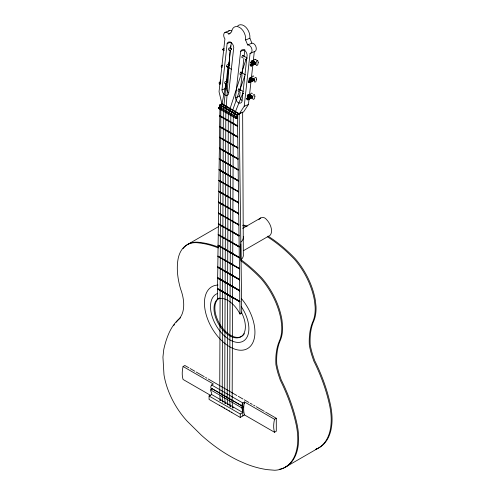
<?xml version="1.0" encoding="UTF-8"?>
<svg xmlns="http://www.w3.org/2000/svg" width="495" height="495" viewBox="0 0 495 495"><rect width="100%" height="100%" fill="white"/><g stroke="black" fill="none" stroke-linecap="round" stroke-linejoin="round"><path stroke-width="0.74" d="M240.842 243.794L240.824 259.986A14.968 8.638 0 0 0 243.323 254.319L242.649 112.124M241.065 112.582A12.344 7.159 0.2 0 1 239.165 114.06L241.739 313.081L240.026 314.071L239.865 301.802L217.478 288.975L217.707 278.196L239.722 290.912L239.772 301.449L217.484 288.579M239.722 290.912L217.621 278.246L217.85 267.306L239.58 279.854L239.722 290.515L217.627 277.658M239.58 279.854L217.763 267.356L217.992 256.385L239.438 268.766L239.574 279.452L217.769 266.96M239.351 268.816L217.905 256.435L218.134 245.582L239.295 257.796L239.438 268.766M239.295 257.796L218.054 245.631L218.276 234.878L239.159 246.931L239.289 257.394L218.054 245.235M239.159 246.931L218.19 234.927L218.419 224.068L239.017 235.96L239.153 246.535L218.196 234.537M239.017 235.96L218.338 224.117L218.567 213.258L238.875 224.984L239.011 235.558L218.338 223.728M238.788 225.033L218.481 213.308L218.71 202.35L238.732 213.908L238.875 224.984M238.732 213.908L218.536 202.449L218.852 191.54L238.59 202.938L238.726 213.506L218.542 202.053M238.59 202.938L218.765 191.59L218.994 180.731L238.448 191.961L238.584 202.535L218.771 191.2M218.908 180.78L219.137 169.927L238.305 180.991L238.442 191.565L218.914 180.39M238.305 180.991L219.05 169.977L219.279 159.217L238.163 170.119L238.299 180.595L219.056 169.581M219.192 159.266L219.421 148.407L238.021 159.143L238.163 169.915M238.021 159.143L219.341 148.457L219.57 137.598L237.878 148.172L238.015 158.746L219.341 148.061M219.483 137.647L219.712 126.788L237.736 137.195L237.872 147.77L219.489 137.251M237.736 137.195L219.625 126.838L219.947 108.764M219.768 116.028L237.513 126.275L219.768 116.028L219.774 115.638L237.594 125.823L237.73 136.799L219.631 126.442M240.026 314.071A22.071 12.74 60 0 0 217.429 299.122L217.565 288.925L239.865 301.802M219.972 107.248L220.003 104.884L221.717 103.894L239.165 114.06L237.056 115.316L237.056 117.086L236.282 117.532L218.679 107.526A0.668 0.39 -60 0 0 218.679 108.56L235.632 118.249M227.886 66.955L223.338 111.245L222.23 387.523L222.23 396.532L222.762 401.915M252.165 63.812L251.064 62.723L251.813 61.163C253.52 61.275 254.708 61.027 252.809 63.44M248.707 96.896L248.447 97.107L247.71 96.092L247.97 95.405L248.638 95.77L249.319 94.96L250.204 95.059L249.226 94.483L250.297 95.263L250.303 95.875L249.579 97.138L248.948 96.723M249.529 79.627L250.278 78.061L250.916 78.482C253.824 78.031 248.669 76.997 252.066 78.581L251.893 79.794L250.903 80.685C248.106 78.934 250.946 79.986 250.724 81.564M251.664 63.069L251.875 62.419L251.206 62.048M247.822 95.714L248.49 96.086L248.36 96.698M251.813 61.163L252.345 60.848M250.13 79.973L250.34 79.318L249.672 78.953M248.038 95.424L248.96 94.514M251.837 63.44L252.332 63.057L253.137 63.583L253.242 64.548A0.971 0.563 60 0 1 252.512 65.086M250.81 77.746L250.278 78.061M247.679 96.389L248.781 97.478M252.438 63.787L252.97 63.471M250.903 80.685L250.241 80.561M227.125 43.597A4.845 3.149 67.3 0 1 230.794 42.372A4.845 3.149 67.3 0 1 233.758 47.427L228.616 93.753A4.845 3.149 67.3 0 1 224.953 94.984A4.845 3.149 67.3 0 1 221.983 89.923L227.125 43.597L230.664 42.112M228.461 92.67A4.845 3.149 67.3 0 1 226.227 88.147L226.735 83.587M226.902 82.071L228.591 66.881M228.758 65.359L230.447 50.174M230.614 48.652L231.289 42.576M240.62 51.387A4.74 3.081 67.3 0 1 244.227 50.125A4.74 3.081 67.3 0 1 247.135 55.149L241.993 101.475A4.74 3.081 67.3 0 1 238.386 102.743A4.74 3.081 67.3 0 1 235.478 97.713L240.62 51.387L244.864 49.611M241.9 100.429A4.74 3.081 67.3 0 1 239.722 95.937L240.143 92.138M240.31 90.616L242.086 74.671M242.253 73.149L243.936 57.965M244.109 56.442L244.784 50.366M239.333 113.714L244.196 106.264L250.062 53.423A4.449 2.89 67.3 0 0 251.8 48.838A4.449 2.89 67.3 0 0 247.661 44.952L245.619 40.002A9.9 6.441 67.3 0 0 239.568 27.404A9.9 6.441 67.3 0 0 231.617 31.921L228.795 34.062A4.449 2.89 67.3 0 0 224.34 32.986A4.449 2.89 67.3 0 0 224.909 38.901L219.044 91.742L221.89 103.641L239.333 113.714L243.577 111.932L248.447 104.482L249.041 99.124M249.548 94.526L250.996 81.508M251.336 78.445L252.865 64.659M253.205 61.597L254.312 51.641A4.449 2.89 67.3 0 0 256.045 47.056A4.449 2.89 67.3 0 0 251.906 43.17L249.87 38.226A9.9 6.441 67.3 0 0 245.879 27.237A9.9 6.441 67.3 0 0 237.674 25.963M251.052 64.641L251.695 64.579L251.695 65.439M226.104 84.045L225.955 83.698L220.85 109.81L219.743 386.088L219.743 395.097L220.281 400.48M229.618 65.742L229.309 65.563L229.686 65.854M227.508 82.38L227.316 82.424M245.916 59.586L228.306 114.116L227.205 390.394L227.205 399.403L227.737 404.786M251.837 64.072L252.623 64.406L252.252 64.938M254.17 64.01L254.009 63.242L253.428 63.088M252.252 79.398L253.038 79.732L252.667 80.258M251.584 61.399L252.221 61.819L251.875 62.419M253.409 61.225L252.988 61.046M250.439 80.654L249.659 80.141L250.637 80.716M248.638 95.77L248.49 96.086M250.024 94.892L249.604 94.712M248.583 97.422L247.791 96.618M220.479 81.174L220.547 79.986M250.34 79.318L250.916 78.482M251.194 63.242L251.064 62.723M243.305 93.598L242.76 93.301M254.195 62.642L254.869 62.927L254.678 63.645M252.203 80.734L251.683 79.658M247.754 98.227L248.428 98.511L248.236 99.229M248.527 97.781L249.27 98.208L248.898 98.734M250.841 96.445L251.584 96.872L251.213 97.397M219.737 405.151L219.39 405.182M237.056 117.086L219.57 106.994L219.57 105.218L221.673 103.962L239.165 114.06M219.57 106.994L218.796 107.44L218.796 108.529M236.282 118.621L236.282 117.532A0.668 0.39 -60 0 0 236.282 118.621L237.482 117.928L237.482 115.069L220.003 104.884L234.995 113.633M219.774 115.638L237.507 125.872L237.482 117.928M237.878 148.172L237.792 147.819M219.198 158.87L238.157 169.717L219.285 158.821M238.163 170.119L238.07 169.766M238.448 191.961L238.355 191.615M187.63 244.474L218.215 226.815M242.729 228.362L260.716 217.973M243.571 250.619L268.29 236.344A11.082 6.398 60 0 0 267.671 220.844L266.533 219.57A5.043 2.908 60 0 0 262.963 217.515L261.923 217.608A11.23 6.485 60 0 0 258.935 219.761M217.429 299.122L219.143 298.132M210.728 395.431L183.082 379.467A26.619 15.37 -60 0 1 183.082 366.498L184.839 365.483L188.843 367.791M211.65 389.472L211.65 388.482A2.518 1.454 -60 0 1 211.65 384.968L213.364 383.978L183.082 366.498M242.903 406.426C241.226 406.389 241.059 409.365 242.903 407.416L242.903 406.426L211.736 388.433C208.457 389.54 212.491 392.244 211.65 394.521L242.816 412.521L240.248 414.006L209.076 396.006L209.076 399.422L240.248 417.421L244.53 414.946L274.533 432.265L276.29 431.25L276.29 418.275L265.611 412.112M209.076 396.006L211.65 394.521M211.65 384.968L242.816 402.961L244.53 401.971L274.533 419.29L276.29 418.275M285.213 467.237L317.796 448.427M249.047 97.453L249.579 97.138M224.928 32.478L229.179 30.696M228.795 34.062L230.212 33.468M245.619 40.002L249.87 38.226M247.661 44.952L251.906 43.17M250.062 53.423L254.312 51.641M221.983 89.923L226.227 88.147M235.478 97.713L239.722 95.937M244.196 106.264L248.447 104.482M249.282 81.025L249.956 81.514L249.69 82.09A0.971 0.563 60 0 0 250.513 81.929A0.971 0.563 60 0 0 249.901 80.648A0.971 0.563 60 0 0 249.152 81.007M249.362 97.267L250.037 97.763L249.777 98.338A0.971 0.563 60 0 0 250.612 98.041A0.971 0.563 60 0 0 249.746 96.779M222.162 406.643L221.525 406.185M251.714 79.355A1.188 0.687 -60 0 0 250.984 78.321A1.188 0.687 -60 0 0 250.26 80.196L249.839 80.308M248.459 97.001L247.983 97.076M231.536 48.98L231.512 49.178M229.983 50.54L230.392 50.707M247.073 57.958L242.575 55.36M245.928 59.771L246.597 59.697M245.916 59.716L246.207 59.852M229.562 65.699L228.962 65.643M228.09 67.326L228.3 67.27M228.925 67.53L228.207 67.079M230.299 406.989L229.692 400.839L229.692 391.83L230.825 115.465L244.53 76.638M227.23 82.158L227.502 82.387L227.186 82.3M226.456 83.859L226.172 83.68M226.079 84.008L225.986 83.711M243.292 93.673L242.729 93.456M242.525 93.518L242.822 93.524M251.237 81.199L251.553 80.908L251.237 80.246M250.229 96.797L250.742 97.874A1.244 0.718 -60 0 0 251.287 97.781M251.955 62.085L251.355 61.739M251.083 77.721L252.184 78.81M245.836 59.146L246.188 59.419M228.071 66.751L228.498 66.998M225.85 83.271L226.258 83.606M225.881 83.791L226.203 84.07L225.998 83.779M242.439 92.893L242.866 93.14M224.464 408.097L224.012 407.62M226.951 409.532L226.5 409.056M229.439 410.968L229.049 410.621M231.926 412.403L231.536 412.057M231.586 49.098L231.208 48.801L231.524 48.98M230.948 48.912L231.314 49.259M255.296 59.381L257.784 60.817M252.332 60.953L253.601 61.683M252.103 60.953L252.704 61.3M253.118 61.566L253.718 61.912M255.723 63.935A0.65 0.377 -60 0 1 255.581 63.991L255.581 62.983L253.954 62.042A0.65 0.377 -60 0 1 254.096 61.931M252.091 61.052L252.691 61.399M253.032 61.597L253.632 61.943M253.087 61.863L253.688 62.209M251.844 61.231L252.444 61.578M253.001 61.9L253.601 62.246M251.621 61.473L252.221 61.819M252.908 62.215L253.576 62.587M251.095 62.426L251.782 62.735M251.144 62.686L251.745 63.038M252.091 63.236L252.691 63.583M230.404 50.694L230.026 50.527L230.33 50.787L230.07 50.471L225.819 112.681L224.718 388.959L224.718 397.968L225.25 403.351M252.079 63.335L252.679 63.682M251.182 62.952L252.444 63.682M251.101 63.038L252.221 63.706M251.027 77.826L252.147 78.501M240.533 72.041L245.532 74.931M252.178 78.674L253.811 79.615A0.65 0.377 -60 0 1 254.09 79.454M250.569 77.851L251.157 78.303M251.553 78.761L252.153 79.107M251.466 78.798L252.066 79.144M250.055 78.303L250.687 78.717M251.441 79.138L252.042 79.485M249.82 78.637L250.489 79.008M251.064 79.788L251.664 80.134M249.647 79.287L250.247 79.633M249.56 79.324L250.161 79.67M249.616 79.59L250.216 79.936M226.5 66.441L231.635 69.405M249.647 79.85L250.247 80.196M248.948 94.619L250.216 95.349M238.528 88.729L243.175 91.414M248.719 94.613L249.319 94.96M248.707 94.718L249.307 95.065M252.543 96.649A0.65 0.377 -60 0 0 252.258 96.816L250.625 95.875A0.65 0.377 -60 0 1 250.767 95.764M248.428 94.823L249.059 95.244M248.199 95.065L248.83 95.486M249.523 95.882L250.192 96.253M249.437 96.216L250.037 96.562M251.169 97.199L252.258 97.824A0.65 0.377 -60 0 0 252.401 97.769M247.97 95.405L248.57 95.752M247.791 96.055L248.391 96.401M247.71 96.092L248.311 96.438M219.57 105.218L237.056 115.316M219.718 126.392L237.73 136.799M219.57 137.202L237.872 147.77M219.427 148.011L238.015 158.746M219.143 169.531L238.299 180.595M219 180.341L238.442 191.565M218.858 191.15L238.584 202.535M218.716 201.954L238.726 213.506M218.487 212.918L238.868 224.588M218.425 223.678L239.011 235.558M218.283 234.488L239.153 246.535M218.14 245.186L239.289 257.394M217.911 256.045L239.431 268.37M217.856 266.91L239.574 279.452M217.571 288.529L239.858 301.399M190.179 368.565L194.851 371.262M196.187 372.03L204.2 376.658M205.53 377.425L206.867 378.199M208.203 378.972L236.907 395.542M238.244 396.309L242.915 399.007M244.245 399.781L248.923 402.478M250.253 403.246L252.258 404.403M253.595 405.176L254.931 405.943M256.262 406.717L264.274 411.339M211.65 388.482L242.816 406.475A2.518 1.454 -60 0 1 242.816 402.961L242.816 415.936M211.458 390.351L218.747 394.565M220.077 395.326L241.962 407.96L242.816 412.521M217.713 277.608L239.722 290.515M247.036 58.193L246.702 58.181M228.337 67.11L228.48 67.091M242.668 93.635L233.281 116.987L232.18 393.265L232.18 402.274L232.768 408.226M226.345 83.89L226.679 83.903M229.946 50.131L230.41 50.459M244.728 76.372L244.27 76.261M227.168 82.411L226.784 82.387M230.348 50.515L230.014 50.218M228.529 67.128L228.944 67.456M250.724 77.894L250.451 77.641A1.213 0.699 -60 0 0 249.14 78.804A1.213 0.699 -60 0 0 249.808 79.775M253.774 76.521L253.694 76.329A1.244 0.718 -60 0 0 252.834 76.032A1.244 0.718 -60 0 0 251.98 77.319A4.727 2.729 -60 0 0 251.751 79.441M252.221 93.716L252.141 93.524A1.244 0.718 -60 0 0 251.287 93.227A1.244 0.718 -60 0 0 250.427 94.514A4.727 2.729 -60 0 0 250.198 96.636M228.962 62.469L228.962 65.439A1.244 0.718 -60 0 1 228.894 65.693M230.738 45.738L230.658 48.516A1.244 0.718 -60 0 1 230.596 48.77M226.958 79.324L226.883 82.096A1.244 0.718 -60 0 1 226.815 82.349M237.482 117.433L237.452 115.05L219.959 104.952L219.997 107.118M237.507 125.872L237.513 126.275M237.649 136.849L237.649 137.245M237.928 158.796L237.934 159.192M238.213 180.644L238.219 181.04M238.497 202.585L238.503 202.987M238.924 235.608L238.93 236.01M239.066 246.584L239.073 246.98M239.209 257.443L239.209 257.846M239.493 279.502L239.493 279.904M239.636 290.565L239.642 290.961M239.772 301.449L239.778 301.851M238.553 213.605L238.559 214.007M253.811 79.615L253.811 80.629A0.65 0.377 -60 0 0 254.09 80.462M252.258 96.816L252.258 97.824M244.53 403.462L244.53 401.971A26.619 15.37 -60 0 0 244.53 414.946M240.248 414.006L240.248 417.421M211.736 388.433L211.736 389.423M250.829 96.302A0.866 0.501 60 0 1 251.578 96.234A0.866 0.501 60 0 1 252.011 97.354A0.866 0.501 60 0 1 251.262 97.416A0.971 0.563 60 0 0 252.147 97.286A0.971 0.563 60 0 0 251.528 95.999A0.971 0.563 60 0 0 250.786 96.358M250.625 96.896A1.299 0.749 60 0 1 251.182 95.665A1.299 0.749 60 0 1 252.339 97.354A1.299 0.749 60 0 1 251.182 97.713M251.46 96.154A0.644 0.371 60 0 1 252.023 97.125M247.723 98.363A0.971 0.563 60 0 1 248.323 97.713A0.971 0.563 60 0 1 249.065 99A0.971 0.563 60 0 1 248.205 99.198M249.152 97.298A0.971 0.563 60 0 1 249.833 98.585A0.971 0.563 60 0 1 248.979 98.752M248.465 97.694A0.971 0.563 60 0 1 248.669 97.255M249.233 97.076A0.971 0.563 60 0 1 250.093 98.233A0.971 0.563 60 0 1 249.412 98.734M248.75 97.769A0.971 0.563 60 0 1 248.75 97.354M249.697 96.661A0.971 0.563 60 0 1 250.817 97.558A0.971 0.563 60 0 1 250.185 98.288M250.012 96.803A0.971 0.563 60 0 1 250.699 96.407A0.971 0.563 60 0 1 251.386 97.595A0.971 0.563 60 0 1 250.699 97.991M250.291 96.878A0.971 0.563 60 0 1 250.897 96.228A0.971 0.563 60 0 1 251.639 97.515A0.971 0.563 60 0 1 250.779 97.713M247.976 98.214A0.971 0.563 60 0 1 248.459 97.521A0.971 0.563 60 0 1 249.301 98.567A0.971 0.563 60 0 1 248.818 99.26M247.271 98.889A0.971 0.563 60 0 1 247.748 97.985A0.971 0.563 60 0 1 248.546 99.365A0.971 0.563 60 0 1 247.525 99.322M219.984 82.387A0.971 0.563 60 0 1 220.492 81.916M220.269 82.455A0.971 0.563 60 0 1 220.584 81.749M220.077 84.094A0.971 0.563 60 0 1 219.236 82.64A0.971 0.563 60 0 1 220.386 82.95M220.009 84.008A0.73 0.421 60 0 1 219.279 83.587A0.73 0.421 60 0 1 219.279 82.745A0.73 0.421 60 0 1 220.009 83.166M219.978 83.742A0.971 0.563 60 0 1 219.675 83.358M219.563 83.135A0.971 0.563 60 0 1 219.675 82.238A0.971 0.563 60 0 1 220.498 82.591M222.422 65.136A0.971 0.563 60 0 1 222.533 65.037M221.989 65.674A0.971 0.563 60 0 0 221.302 66.07A0.971 0.563 60 0 0 221.989 67.258A0.73 0.421 60 0 1 221.215 66.318A0.73 0.421 60 0 1 221.989 66.25M222.069 66.98A0.971 0.563 60 0 1 221.76 66.602M221.587 66.144A0.971 0.563 60 0 1 222.069 65.451M223.765 48.665A0.971 0.563 60 0 1 223.944 48.411M224 50.583A0.971 0.563 60 0 1 223.059 49.748M222.991 49.519A0.971 0.563 60 0 1 223.239 48.826A0.971 0.563 60 0 1 224 49.209M223.913 50.342A0.971 0.563 60 0 1 223.734 50.212M223.226 49.154A0.971 0.563 60 0 1 223.913 48.758M254.164 62.673A0.866 0.501 60 0 1 254.832 62.351A0.866 0.501 60 0 1 255.377 63.496A0.866 0.501 60 0 1 254.616 63.62A0.971 0.563 60 0 0 255.488 63.546A0.971 0.563 60 0 0 255.005 62.29A0.971 0.563 60 0 0 254.164 62.37M253.855 62.494A1.299 0.749 60 0 1 254.776 61.962A1.299 0.749 60 0 1 255.692 63.558A1.299 0.749 60 0 1 254.776 64.084M255.055 62.494A0.644 0.371 60 0 1 255.377 63.323M251.076 64.56A0.971 0.563 60 0 1 251.621 63.886A0.971 0.563 60 0 1 252.425 65.062A0.971 0.563 60 0 1 251.738 65.532M251.85 64.115A0.971 0.563 60 0 1 252.394 63.44A0.971 0.563 60 0 1 253.192 64.616M252.425 63.261A0.971 0.563 60 0 1 253.434 64.319A0.971 0.563 60 0 1 252.766 64.938M252.172 64.195A0.971 0.563 60 0 1 252.172 63.403M253.199 62.816A0.971 0.563 60 0 1 254.176 63.762A0.971 0.563 60 0 1 253.718 64.567M253.459 62.661A0.971 0.563 60 0 1 254.343 62.853A0.971 0.563 60 0 1 254.702 64.041A0.971 0.563 60 0 1 253.879 64.065M253.718 62.512A0.971 0.563 60 0 1 254.857 63.082A0.971 0.563 60 0 1 254.492 64.121M253.106 62.976A0.971 0.563 60 0 1 253.966 64.133A0.971 0.563 60 0 1 253.285 64.641M251.312 64.195A0.971 0.563 60 0 1 252.116 63.88A0.971 0.563 60 0 1 252.642 65.235A0.971 0.563 60 0 1 251.652 65.074M250.742 65.315A0.971 0.563 60 0 1 250.99 64.152A0.971 0.563 60 0 1 251.906 65.495A0.971 0.563 60 0 1 250.885 65.519M255.569 62.525A0.971 0.563 60 0 1 255.68 62.754M252.92 79.021A0.644 0.371 60 0 1 253.477 79.714M252.283 79.528A0.866 0.501 60 0 1 252.772 78.928A0.866 0.501 60 0 1 253.49 79.98A0.644 0.371 60 0 1 253.36 80.153M253.49 79.98A0.866 0.501 60 0 1 252.877 80.394M251.986 79.448A1.299 0.749 60 0 1 252.877 78.625A1.299 0.749 60 0 1 253.762 80.475A1.299 0.749 60 0 1 252.419 80.339M250.953 80.468A0.971 0.563 60 0 1 251.293 81.452A0.971 0.563 60 0 1 250.792 81.824M251.213 80.32A0.971 0.563 60 0 1 251.503 81.477A0.971 0.563 60 0 1 250.693 81.471M251.639 79.565A0.971 0.563 60 0 1 252.302 80.945A0.971 0.563 60 0 1 251.299 80.846M251.67 79.225A0.971 0.563 60 0 1 252.79 80.128A0.971 0.563 60 0 1 252.153 80.858M251.726 79.516A0.971 0.563 60 0 1 252.469 79.163A0.971 0.563 60 0 1 253.087 80.444A1.244 0.718 -60 0 1 252.147 80.598M253.087 80.444A0.971 0.563 60 0 1 252.233 80.58M249.412 80.858A0.971 0.563 60 0 1 250.154 80.499A0.971 0.563 60 0 1 250.773 81.78A0.971 0.563 60 0 1 249.919 81.916M251.726 80.023A0.971 0.563 60 0 1 252.017 81.18A0.971 0.563 60 0 1 251.206 81.174M248.731 81.749A0.971 0.563 60 0 1 249.146 80.827A0.971 0.563 60 0 1 250.012 82.096A0.971 0.563 60 0 1 249.146 82.362M252.264 79.441A0.971 0.563 60 0 1 252.809 78.767A0.971 0.563 60 0 1 253.607 79.942A0.971 0.563 60 0 1 252.926 80.407M253.007 78.6A0.971 0.563 60 0 1 253.186 78.674M253.527 78.983A0.971 0.563 60 0 1 253.669 79.188M252.735 63.205A1.188 0.687 -60 0 1 251.677 62.877A1.188 0.687 -60 0 1 252.735 61.331A1.188 0.687 -60 0 1 253.248 62.457M252.091 63.113A1.188 0.687 -60 0 1 251.497 63.174M251.281 62.865A1.188 0.687 -60 0 1 251.67 61.547A1.188 0.687 -60 0 1 252.685 61.114M251.151 78.012A1.188 0.687 -60 0 1 251.398 78.556M250.136 80.128A1.188 0.687 -60 0 1 249.783 79.12A1.188 0.687 -60 0 1 250.773 77.981M251.404 79.887A1.188 0.687 -60 0 1 251.206 80.103M274.533 432.265A26.619 15.37 -60 0 1 274.533 419.29M316.088 449.076A61.739 35.646 60 0 0 330.221 403.716A120.427 69.529 60 0 0 314.659 360.546L312.5 354.203A63.539 36.686 60 0 1 310.204 344.792A71.348 41.196 60 0 1 313.719 321.113A45.93 26.52 60 0 0 316.008 306.362L315.395 300.589A53.751 31.03 60 0 0 295.428 258.91A115.589 66.738 60 0 0 267.999 236.134M315.89 449.312A61.739 35.646 60 0 0 329.361 404.211A120.427 69.529 60 0 0 313.799 361.041L311.646 354.698A63.539 36.686 60 0 1 309.344 345.287A71.348 41.196 60 0 1 312.859 321.608A45.93 26.52 60 0 0 315.148 306.857L314.542 301.084A53.751 31.03 60 0 0 294.568 259.405A115.589 66.738 60 0 0 267.733 237M243.546 225.07A115.589 66.738 60 0 1 247.222 226.178M242.692 225.565A115.589 66.738 60 0 1 246.368 226.673M279.217 469.334A61.739 35.646 60 0 0 296.783 423.021A120.427 69.529 60 0 0 281.216 379.857L279.062 373.508A63.539 36.686 60 0 1 276.761 364.097A71.348 41.196 60 0 1 280.275 340.424A45.93 26.52 60 0 0 282.565 325.673L281.958 319.894A53.751 31.03 60 0 0 261.991 278.215A115.589 66.738 60 0 0 241.591 260.197M183.063 248.626A46.202 26.674 60 0 1 200.085 242.476A115.589 66.738 60 0 1 218.518 247.203M180.477 317.722A35.374 20.425 60 0 1 179.029 319.182A106.017 61.213 60 0 0 176.189 322.27M173.621 325.722A106.017 61.213 60 0 1 174.444 324.528M218.314 247.964A115.589 66.738 60 0 0 199.225 242.971A46.202 26.674 60 0 0 177.909 260.005A61.547 35.535 60 0 0 180.595 288.981A35.374 20.425 60 0 1 178.169 319.677A106.017 61.213 60 0 0 168.517 334.156A143.921 83.092 60 0 0 165.806 341.624L164.693 345.578A143.921 83.092 60 0 0 163.74 349.68L162.935 357.099L163.987 374.789A56.77 32.775 60 0 0 187.178 421.189L201.335 435.173A149.311 86.204 60 0 0 238.578 460.659L246.04 463.92A149.311 86.204 60 0 0 267.776 469.693L274.688 470.25A61.739 35.646 60 0 0 295.923 423.516A120.427 69.529 60 0 0 280.362 380.352L278.202 374.003A63.539 36.686 60 0 1 275.907 364.592A71.348 41.196 60 0 1 279.421 340.919A45.93 26.52 60 0 0 281.711 326.168L281.098 320.389A53.751 31.03 60 0 0 261.131 278.71A115.589 66.738 60 0 0 240.731 260.692M241.356 298.528A35.702 20.611 60 0 1 249.263 347.36A35.702 20.611 60 0 1 210.115 324.745A35.702 20.611 60 0 1 218.047 285.058M241.269 312.098A22.188 12.814 60 0 1 240.186 337.175A22.188 12.814 60 0 1 217.936 322.858A22.188 12.814 60 0 1 219.409 298.027M241.257 306.634A27.132 15.667 60 0 1 244.091 340.603A27.132 15.667 60 0 1 215.962 325.19A27.132 15.667 60 0 1 217.373 293.547M244.406 333.661A22.188 12.814 60 0 1 221.772 327.102A22.188 12.814 60 0 1 218.536 298.559M248.917 95.244A1.188 0.687 -60 0 1 249.944 95.337M249.944 95.838A1.188 0.687 -60 0 1 249.728 96.401M249.35 96.872A1.188 0.687 -60 0 1 249.133 97.026M248.713 97.144A1.188 0.687 -60 0 1 248.713 95.461M248.707 96.779A1.188 0.687 -60 0 1 247.976 96.717M247.89 96.531A1.188 0.687 -60 0 1 248.286 95.213A1.188 0.687 -60 0 1 249.301 94.78M242.81 57.63A1.213 0.699 -60 0 1 241.851 57.327A1.213 0.699 -60 0 1 242.593 55.793A1.213 0.699 -60 0 1 243.552 56.096M238.862 91.297A1.213 0.699 -60 0 1 238.126 90.61A1.213 0.699 -60 0 1 239.091 89.205A1.213 0.699 -60 0 1 239.828 89.898M240.725 74.528A1.213 0.699 -60 0 1 239.988 73.835A1.213 0.699 -60 0 1 240.954 72.431A1.213 0.699 -60 0 1 241.69 73.124M228.591 31.204A4.449 2.89 67.3 0 1 231.524 30.857M251.262 63.044A1.213 0.699 -60 0 1 251.268 61.473A1.213 0.699 -60 0 1 252.58 61.126M247.735 96.605A1.213 0.699 -60 0 1 247.549 95.009A1.213 0.699 -60 0 1 248.917 94.885M229.315 49.84A1.213 0.699 -60 0 1 228.35 49.37A1.213 0.699 -60 0 1 229.395 47.848A1.213 0.699 -60 0 1 229.996 48.85M227.453 66.615A1.213 0.699 -60 0 1 226.493 66.305A1.213 0.699 -60 0 1 227.236 64.771A1.213 0.699 -60 0 1 228.195 65.074M225.59 83.383A1.213 0.699 -60 0 1 224.631 83.08A1.213 0.699 -60 0 1 225.374 81.539A1.213 0.699 -60 0 1 226.333 81.848M243.323 236.499A14.968 8.638 0 0 1 240.824 242.16M255.581 62.983A0.65 0.377 -60 0 1 255.723 62.871M255.463 59.691A1.244 0.718 -60 0 0 254.609 59.394A1.244 0.718 -60 0 0 253.749 60.681A4.727 2.729 -60 0 0 253.52 61.795M254.888 96.296L254.628 97.93A1.244 0.718 -60 0 1 253.768 99.217A1.244 0.718 -60 0 1 252.914 98.92A4.727 2.729 -60 0 1 252.914 95.95A1.244 0.718 -60 0 1 253.768 94.663A1.244 0.718 -60 0 1 254.628 94.96L254.888 96.296M256.435 79.101L256.181 80.734A1.244 0.718 -60 0 1 255.321 82.022A1.244 0.718 -60 0 1 254.467 81.725A4.727 2.729 -60 0 1 254.467 78.755A1.244 0.718 -60 0 1 255.321 77.468A1.244 0.718 -60 0 1 256.181 77.765L256.435 79.101M258.211 62.463L257.951 64.096A1.244 0.718 -60 0 1 257.097 65.383A1.244 0.718 -60 0 1 256.237 65.086A4.727 2.729 -60 0 1 256.237 62.116A1.244 0.718 -60 0 1 257.097 60.829A1.244 0.718 -60 0 1 257.951 61.126L258.211 62.463M219.929 400.177C220.813 401.594 221.624 399.137 219.929 400.177M222.416 401.612C223.301 403.029 224.111 400.573 222.416 401.612M224.903 403.048C225.788 404.464 226.599 402.008 224.903 403.048M227.391 404.483C228.275 405.9 229.086 403.444 227.391 404.483M229.878 405.919C230.763 407.336 231.573 404.879 229.878 405.919M232.365 407.354C233.25 408.771 234.055 406.315 232.365 407.354M246.925 98.585A0.971 0.563 60 0 0 247.952 99.866A0.971 0.563 60 0 0 247.952 98.493A0.971 0.563 60 0 0 246.925 98.585M246.838 98.833A0.73 0.421 60 0 0 247.611 99.792A0.73 0.421 60 0 0 247.611 98.765A0.73 0.421 60 0 0 246.838 98.833M222.88 49.55A0.73 0.421 60 0 0 223.653 50.509A0.73 0.421 60 0 0 223.653 49.481A0.73 0.421 60 0 0 222.88 49.55M250.284 64.789A0.971 0.563 60 0 0 251.312 66.064A0.971 0.563 60 0 0 251.312 64.697A0.971 0.563 60 0 0 250.284 64.789M250.198 65.037A0.73 0.421 60 0 0 250.965 65.996A0.73 0.421 60 0 0 250.965 64.963A0.73 0.421 60 0 0 250.198 65.037M248.385 81.452A0.971 0.563 60 0 0 249.412 82.727A0.971 0.563 60 0 0 249.412 81.359A0.971 0.563 60 0 0 248.385 81.452M248.298 81.7A0.73 0.421 60 0 0 249.065 82.659A0.73 0.421 60 0 0 249.065 81.625A0.73 0.421 60 0 0 248.298 81.7M251.163 80.202A1.089 0.631 -60 0 0 251.677 78.482A1.089 0.631 -60 0 0 250.352 79.441A1.089 0.631 -60 0 0 251.163 80.202M252.704 63.224A1.089 0.631 -60 0 0 253.217 61.504A1.089 0.631 -60 0 0 251.893 62.469A1.089 0.631 -60 0 0 252.704 63.224M249.301 96.971A1.089 0.631 -60 0 0 249.82 95.25A1.089 0.631 -60 0 0 248.49 96.209A1.089 0.631 -60 0 0 249.301 96.971"/></g></svg>
